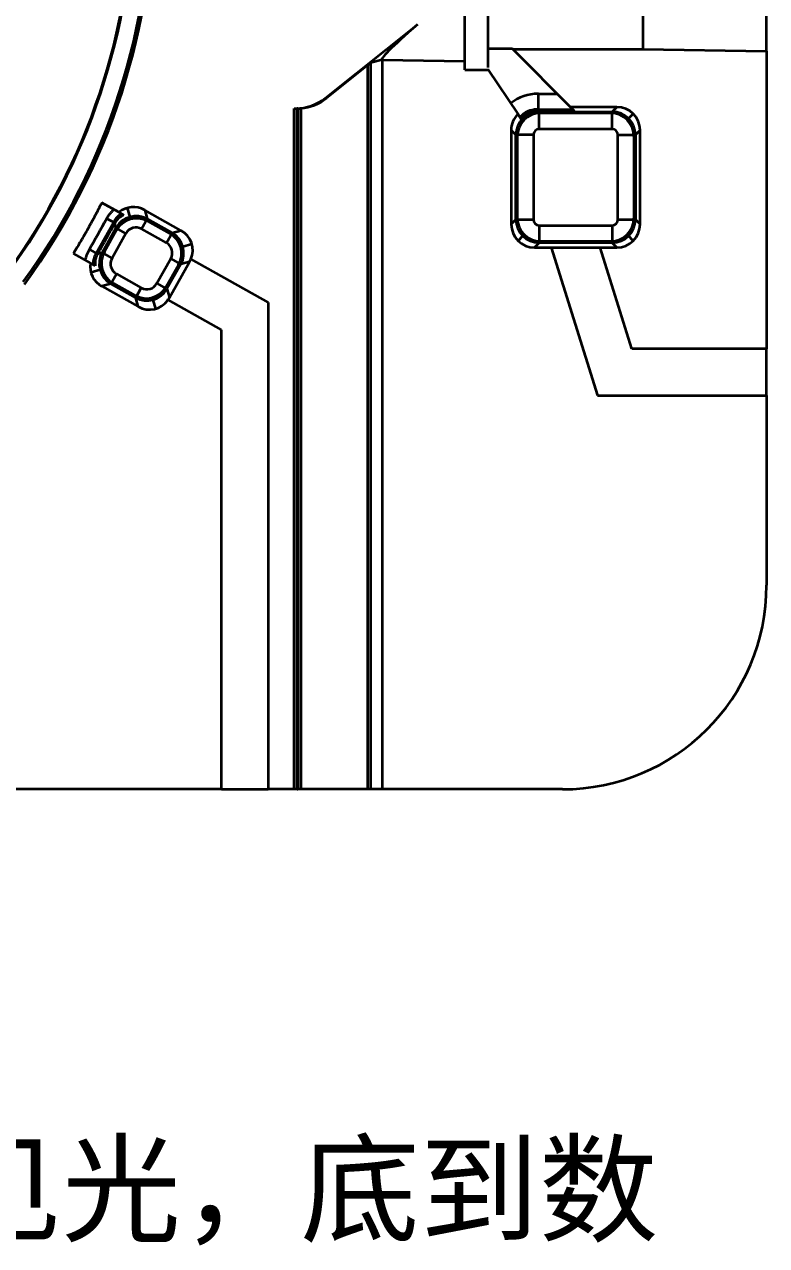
# Model space of a CAD drawing. Header units: millimetres. Extents: x 158 to 1533, y 732 to 1642.
# Drawn here: x 557.9 to 685.1, y 1231.8 to 1441.3 of the extents above; entities that cross this region are included whole.
import ezdxf

# ---------------------------------------------------------------- set-up
doc = ezdxf.new("R2010")
doc.units = ezdxf.units.MM
doc.layers.add('1', color=7, linetype='Continuous', true_color=0xffffff)
doc.layers.add('core', color=7, linetype='Continuous', lineweight=20)

msp = doc.modelspace()

# ---------------------------------------------------------------- linework, layer by layer
at = {"layer": '1', "color": 7, "linetype": 'Continuous', "lineweight": 35}
for p, q in [((633.386, 1434.99), (633.386, 1495.149)), ((637.406, 1437.145), (637.406, 1492.994)), ((663.954, 1493.07), (663.954, 1437.07)), ((685.148, 1436.7), (685.148, 1493.439)), ((609.469, 1428.65), (625.27, 1441.291)), ((637.406, 1433.877), (637.406, 1437.145)), ((637.406, 1437.145), (641.556, 1437.145)), ((641.631, 1437.07), (641.556, 1437.145)), ((619.203, 1435.216), (617.253, 1434.679)), ((619.203, 1435.216), (619.228, 1435.237)), ((619.203, 1435.216), (619.203, 1310.07)), ((619.228, 1435.237), (633.386, 1434.99)), ((641.631, 1437.07), (651.497, 1427.119)), ((641.631, 1437.07), (663.954, 1437.07)), ((663.954, 1437.07), (685.148, 1436.7)), ((685.148, 1436.7), (685.148, 1385.623)), ((616.757, 1434.312), (609.679, 1428.65)), ((616.757, 1310.07), (616.757, 1434.312)), ((617.197, 1434.646), (617.197, 1310.07)), ((617.253, 1434.679), (617.253, 1310.07)), ((633.386, 1433.514), (633.386, 1434.99)), ((633.386, 1433.514), (637.406, 1433.514)), ((637.406, 1433.514), (642.498, 1425.931)), ((646.009, 1426.451), (646.009, 1429.4)), ((646.009, 1429.4), (649.236, 1429.4)), ((604.124, 1310.07), (604.124, 1426.885)), ((604.584, 1426.881), (604.584, 1310.07)), ((604.622, 1426.881), (604.622, 1310.07)), ((604.756, 1426.881), (604.622, 1426.881)), ((604.756, 1310.07), (604.756, 1426.881)), ((604.794, 1310.07), (604.794, 1426.882)), ((605.254, 1426.904), (605.254, 1310.07)), ((609.469, 1428.65), (609.679, 1428.65)), ((645.775, 1426.695), (651.918, 1426.695)), ((651.497, 1427.119), (652.16, 1426.451)), ((659.471, 1427.119), (651.497, 1427.119)), ((659.471, 1427.119), (658.66, 1426.309)), ((642.498, 1425.931), (643.081, 1425.064)), ((643.233, 1425.242), (643.341, 1425.134)), ((652.16, 1426.451), (646.009, 1426.451)), ((646.151, 1426.309), (646.009, 1426.451)), ((646.151, 1423.321), (646.151, 1426.309)), ((646.151, 1426.309), (658.66, 1426.309)), ((658.421, 1426.07), (646.39, 1426.07)), ((658.66, 1423.321), (658.66, 1426.309)), ((661.471, 1425.134), (662.29, 1425.954)), ((641.356, 1423.135), (642.166, 1422.324)), ((641.356, 1423.135), (641.356, 1407.004)), ((658.66, 1423.321), (646.151, 1423.321)), ((662.645, 1422.324), (663.456, 1423.135)), ((663.456, 1407.004), (663.456, 1423.135)), ((645.155, 1422.324), (642.166, 1422.324)), ((642.166, 1407.815), (642.166, 1422.324)), ((642.406, 1408.054), (642.406, 1422.085)), ((645.155, 1422.324), (645.155, 1407.815)), ((659.657, 1422.324), (662.645, 1422.324)), ((659.657, 1407.815), (659.657, 1422.324)), ((662.406, 1422.085), (662.406, 1408.054)), ((662.645, 1422.324), (662.645, 1407.815)), ((574.081, 1409.06), (571.142, 1410.706)), ((574.081, 1409.06), (574.916, 1408.591)), ((575.51, 1409.81), (575.948, 1408.254)), ((577.972, 1406.203), (578.935, 1407.921)), ((578.506, 1409.445), (578.935, 1407.921)), ((584.719, 1405.963), (578.506, 1409.445)), ((578.935, 1407.921), (583.195, 1405.534)), ((642.166, 1407.815), (641.356, 1407.004)), ((642.166, 1407.815), (645.155, 1407.815)), ((659.657, 1407.815), (662.645, 1407.815)), ((663.456, 1407.004), (662.645, 1407.815)), ((570.203, 1402.047), (573.149, 1407.304)), ((571.186, 1402.151), (573.573, 1406.411)), ((573.685, 1406.014), (571.582, 1402.263)), ((573.573, 1406.411), (573.359, 1407.173)), ((575.291, 1405.448), (573.573, 1406.411)), ((582.232, 1403.816), (577.972, 1406.203)), ((582.799, 1405.422), (579.047, 1407.525)), ((583.195, 1405.534), (584.719, 1405.963)), ((646.151, 1406.819), (658.66, 1406.819)), ((646.151, 1406.819), (646.151, 1403.83)), ((658.66, 1406.819), (658.66, 1403.83)), ((575.291, 1405.448), (572.904, 1401.188)), ((582.232, 1403.816), (583.195, 1405.534)), ((642.521, 1404.185), (643.341, 1405.005)), ((645.341, 1403.02), (646.151, 1403.83)), ((658.66, 1403.83), (646.151, 1403.83)), ((658.421, 1404.07), (646.39, 1404.07)), ((658.66, 1403.83), (659.471, 1403.02)), ((662.29, 1404.185), (661.471, 1405.005)), ((566.253, 1401.983), (569.191, 1400.336)), ((570.424, 1401.937), (571.186, 1402.151)), ((572.904, 1401.188), (571.186, 1402.151)), ((586.594, 1403.598), (585.038, 1403.159)), ((645.341, 1403.02), (648.216, 1403.02)), ((648.216, 1403.02), (648.21, 1403.037)), ((648.21, 1403.037), (656.59, 1403.037)), ((648.216, 1403.02), (656.132, 1377.623)), ((656.59, 1403.037), (656.595, 1403.02)), ((662.018, 1385.623), (656.595, 1403.02)), ((656.595, 1403.02), (659.471, 1403.02)), ((570.026, 1399.868), (569.191, 1400.336)), ((580.6, 1396.875), (582.987, 1401.135)), ((582.206, 1396.309), (584.309, 1400.06)), ((584.706, 1400.172), (582.318, 1395.912)), ((582.734, 1394.437), (586.181, 1400.587)), ((584.706, 1400.172), (582.987, 1401.135)), ((586.181, 1400.587), (584.706, 1400.172)), ((586.389, 1401.015), (586.423, 1400.996)), ((586.423, 1400.996), (599.659, 1393.578)), ((570.854, 1399.164), (569.297, 1398.726)), ((572.696, 1396.789), (573.659, 1398.507)), ((573.659, 1398.507), (577.919, 1396.12)), ((572.696, 1396.789), (571.173, 1396.36)), ((571.173, 1396.36), (577.385, 1392.878)), ((576.956, 1394.402), (572.696, 1396.789)), ((573.093, 1396.901), (576.844, 1394.798)), ((576.956, 1394.402), (577.919, 1396.12)), ((582.318, 1395.912), (580.6, 1396.875)), ((582.318, 1395.912), (582.734, 1394.437)), ((577.385, 1392.878), (576.956, 1394.402)), ((580.382, 1392.513), (579.943, 1394.069)), ((582.512, 1394.017), (582.477, 1394.036)), ((591.659, 1388.891), (582.512, 1394.017)), ((599.659, 1393.578), (599.659, 1310.07)), ((591.659, 1310.07), (591.659, 1388.891)), ((685.148, 1385.623), (662.018, 1385.623)), ((685.148, 1377.623), (685.148, 1385.623)), ((656.132, 1377.623), (685.148, 1377.623)), ((685.148, 1377.623), (685.148, 1345.07)), ((591.659, 1310.07), (520.911, 1310.07)), ((591.659, 1310.07), (599.659, 1310.07)), ((604.124, 1310.07), (599.659, 1310.07)), ((604.622, 1310.07), (604.124, 1310.07)), ((604.622, 1310.07), (604.756, 1310.07)), ((605.254, 1310.07), (604.756, 1310.07)), ((616.757, 1310.07), (605.254, 1310.07)), ((617.253, 1310.07), (616.757, 1310.07)), ((619.203, 1310.07), (617.253, 1310.07)), ((650.148, 1310.07), (619.203, 1310.07))]:
    msp.add_line(p, q, dxfattribs=at)
for centre, radius, start, end in [((463.918, 1465.07), 115.798, 324.06411, 35.93589), ((463.918, 1465.07), 116.203, 323.95643, 36.04357), ((463.918, 1465.07), 112.646, 324.92366, 35.07634), ((463.918, 1465.07), 112.783, 324.88546, 35.11454), ((650.148, 1345.07), 35, 270, 0)]:
    msp.add_arc(centre, radius, start, end, dxfattribs=at)
for centre, major_axis, ratio, start_param, end_param in [((657.355, 1465.735), (38.196, 30.473), 0.0326763, 2.5415109, 3.1810947), ((616.757, 1434.278), (0.5, 0.401), 0.0408797, 0.0944481, 1.5380143), ((646.263, 1421.177), (-3.739, 7.396), 0.9615272, 5.8306995, 6.4709123), ((604.418, 1434.92), (-8.068, 0), 0.9964994, 1.5708066, 2.2472485), ((604.629, 1434.92), (-8.068, 0), 0.9964994, 1.6484145, 2.2472481), ((645.892, 1422.583), (-1.87, 3.698), 0.9615272, 5.8281333, 6.6520866), ((659.44, 1423.104), (2.85, 2.85), 0.9924325, 5.5015852, 7.0647854), ((645.371, 1423.104), (-2.85, 2.85), 0.9924325, 0.0080224, 0.7816001), ((646.158, 1422.317), (2.828, 2.828), 0.9962307, 0.7891963, 2.3523964), ((646.421, 1422.054), (-2.85, 2.85), 0.9924325, 5.5015852, 7.0647854), ((646.263, 1422.212), (-2.07, 3.786), 0.920403, 5.8098272, 6.6498291), ((658.39, 1422.054), (2.85, 2.85), 0.9924325, 5.5015852, 7.0647854), ((658.653, 1422.317), (-2.828, 2.828), 0.9962307, 3.9307889, 5.493989), ((646.158, 1422.317), (-0.712, 0.712), 0.9924325, 5.5015852, 7.0647854), ((658.653, 1422.317), (0.712, 0.712), 0.9924325, 5.5015852, 7.0647854), ((576.627, 1405.842), (1.118, -3.968), 0.9702875, 2.3712736, 3.5474091), ((570.781, 1408.618), (-2.613, 1.473), 0.0142967, 3.3161436, 4.2410767), ((577.033, 1404.402), (-1.085, 3.852), 0.9995453, 5.5128663, 7.0535043), ((577.168, 1403.922), (1.118, -3.968), 0.9702875, 2.3712736, 3.9119117), ((646.158, 1407.822), (-2.828, 2.828), 0.9962307, 0.7891963, 2.3523964), ((646.421, 1408.085), (-2.85, -2.85), 0.9924325, 5.5015852, 7.0647854), ((646.158, 1407.822), (-0.712, -0.712), 0.9924325, 5.5015852, 7.0647854), ((658.39, 1408.085), (2.85, -2.85), 0.9924325, 5.5015852, 7.0647854), ((658.653, 1407.822), (0.712, -0.712), 0.9924325, 5.5015852, 7.0647854), ((658.653, 1407.822), (2.828, 2.828), 0.9962307, 3.9307889, 5.493989), ((577.033, 1404.402), (0.559, -1.984), 0.9702875, 2.3712736, 3.9119117), ((582.626, 1402.48), (-3.968, -1.118), 0.9702875, 2.4798532, 3.9119117), ((645.371, 1407.035), (-2.85, -2.85), 0.9924325, 5.5015852, 7.0647854), ((659.44, 1407.035), (2.85, -2.85), 0.9924325, 5.5015852, 7.0647854), ((581.186, 1402.074), (-1.984, -0.559), 0.9702875, 2.3712736, 3.9119117), ((580.706, 1401.939), (-3.968, -1.118), 0.9702875, 2.3712736, 3.9119117), ((581.186, 1402.074), (3.852, 1.085), 0.9995453, 5.5128663, 7.0535043), ((567.846, 1403.381), (-2.621, 1.46), 0.0141227, 2.0419283, 2.9670421), ((574.705, 1400.249), (3.852, 1.085), 0.9995453, 2.3712736, 3.9119117), ((575.186, 1400.384), (3.968, 1.118), 0.9702875, 2.3712736, 3.9119117), ((573.265, 1399.843), (3.968, 1.118), 0.9702875, 2.7357762, 3.9119117), ((574.705, 1400.249), (1.984, 0.559), 0.9702875, 2.3712736, 3.9119117), ((582.578, 1402.466), (-3.968, -1.118), 0.9702875, 2.3712736, 2.4886254), ((578.723, 1398.401), (-1.118, 3.968), 0.9702875, 2.3712736, 3.9119117), ((578.858, 1397.921), (-1.085, 3.852), 0.9995453, 2.3712736, 3.9119117), ((578.858, 1397.921), (-0.559, 1.984), 0.9702875, 2.3712736, 3.9119117), ((579.264, 1396.481), (-1.118, 3.968), 0.9702875, 2.3712736, 3.8033321), ((579.251, 1396.529), (-1.118, 3.968), 0.9702875, 3.79456, 3.9119117)]:
    msp.add_ellipse(centre, major_axis=major_axis, ratio=ratio, start_param=start_param, end_param=end_param, dxfattribs=at)
for points in [[(637.406, 1433.514), (637.406, 1433.514), (637.406, 1433.561), (637.406, 1433.655)], [(569.018, 1402.685), (570.003, 1404.453), (570.993, 1406.219), (571.987, 1407.982)], [(573.359, 1407.173), (572.376, 1405.43), (571.398, 1403.685), (570.424, 1401.937)]]:
    msp.add_open_spline(points, degree=3, dxfattribs=at)
for points, knots in [([(604.124, 1426.885), (604.155, 1426.884), (604.186, 1426.883), (604.231, 1426.882), (604.246, 1426.881), (604.276, 1426.881), (604.291, 1426.881), (604.334, 1426.88), (604.362, 1426.88), (604.401, 1426.88), (604.414, 1426.88), (604.439, 1426.88), (604.451, 1426.88), (604.485, 1426.88), (604.506, 1426.88), (604.533, 1426.88), (604.542, 1426.88), (604.558, 1426.88), (604.566, 1426.88), (604.586, 1426.881), (604.597, 1426.881), (604.61, 1426.881), (604.613, 1426.881), (604.619, 1426.881), (604.621, 1426.881), (604.622, 1426.881)], [0, 0, 0, 0, 0.125, 0.125, 0.1875, 0.1875, 0.25, 0.25, 0.375, 0.375, 0.4375, 0.4375, 0.5, 0.5, 0.625, 0.625, 0.6875, 0.6875, 0.75, 0.75, 0.875, 0.875, 0.9375, 0.9375, 1, 1, 1, 1]), ([(604.756, 1426.881), (604.758, 1426.881), (604.764, 1426.881), (604.776, 1426.881), (604.781, 1426.882), (604.792, 1426.882), (604.798, 1426.882), (604.819, 1426.882), (604.835, 1426.883), (604.863, 1426.883), (604.872, 1426.884), (604.893, 1426.884), (604.904, 1426.885), (604.939, 1426.886), (604.963, 1426.887), (605.002, 1426.888), (605.016, 1426.889), (605.044, 1426.89), (605.058, 1426.891), (605.101, 1426.893), (605.131, 1426.895), (605.177, 1426.898), (605.192, 1426.899), (605.223, 1426.901), (605.239, 1426.903), (605.254, 1426.904)], [0, 0, 0, 0, 0.125, 0.125, 0.1875, 0.1875, 0.25, 0.25, 0.375, 0.375, 0.4375, 0.4375, 0.5, 0.5, 0.625, 0.625, 0.6875, 0.6875, 0.75, 0.75, 0.875, 0.875, 0.9375, 0.9375, 1, 1, 1, 1]), ([(571.142, 1410.706), (570.765, 1409.963), (570.381, 1409.223), (569.596, 1407.752), (569.196, 1407.021), (568.381, 1405.567), (567.966, 1404.844), (567.121, 1403.407), (566.691, 1402.693), (566.253, 1401.983)], [0, 0, 0, 0, 0.25, 0.25, 0.5, 0.5, 0.75, 0.75, 1, 1, 1, 1]), ([(571.987, 1407.982), (572.07, 1408.129), (572.246, 1408.415), (572.54, 1408.818), (572.756, 1409.069), (572.926, 1409.251), (572.984, 1409.31), (573.102, 1409.427), (573.162, 1409.484), (573.224, 1409.54)], [0, 0, 0, 0, 0.25, 0.5, 0.75, 0.75, 0.875, 0.875, 1, 1, 1, 1]), ([(574.518, 1408.814), (574.332, 1408.705), (574.155, 1408.578), (573.782, 1408.249), (573.59, 1408.032), (573.349, 1407.681), (573.275, 1407.559), (573.187, 1407.391), (573.165, 1407.349), (573.145, 1407.306)], [0, 0, 0, 0, 0.3197828, 0.3197828, 0.7284344, 0.7284344, 0.9327602, 0.9327602, 1, 1, 1, 1]), ([(574.916, 1408.591), (574.877, 1408.576), (574.839, 1408.559), (574.763, 1408.525), (574.725, 1408.507), (574.612, 1408.45), (574.537, 1408.408), (574.39, 1408.317), (574.317, 1408.268), (574.21, 1408.188), (574.175, 1408.16), (574.105, 1408.103), (574.07, 1408.074), (574.019, 1408.028), (574.003, 1408.012), (573.969, 1407.981), (573.92, 1407.933), (573.808, 1407.819), (573.719, 1407.714), (573.634, 1407.605), (573.607, 1407.568), (573.553, 1407.492), (573.527, 1407.453), (573.45, 1407.335), (573.403, 1407.255), (573.359, 1407.173)], [0, 0, 0, 0, 0.0625, 0.0625, 0.125, 0.125, 0.25, 0.25, 0.375, 0.375, 0.4375, 0.4375, 0.5, 0.5, 0.53125, 0.53125, 0.5625, 0.625, 0.75, 0.75, 0.8125, 0.8125, 0.875, 0.875, 1, 1, 1, 1]), ([(568.334, 1400.817), (568.338, 1400.837), (568.342, 1400.858), (568.35, 1400.898), (568.354, 1400.919), (568.367, 1400.98), (568.394, 1401.102), (568.425, 1401.222), (568.492, 1401.462), (568.593, 1401.777), (568.783, 1402.238), (568.935, 1402.538), (569.018, 1402.685)], [0, 0, 0, 0, 0.03125, 0.03125, 0.0625, 0.0625, 0.125, 0.25, 0.25, 0.5, 0.75, 1, 1, 1, 1]), ([(570.199, 1402.049), (570.164, 1401.997), (570.132, 1401.943), (570.028, 1401.764), (569.964, 1401.637), (569.851, 1401.374), (569.803, 1401.24), (569.723, 1400.965), (569.692, 1400.824), (569.638, 1400.487), (569.625, 1400.288), (569.629, 1400.091)], [0, 0, 0, 0, 0.0892194, 0.0892194, 0.2953333, 0.2953333, 0.5014473, 0.5014473, 0.7075612, 0.7075612, 1, 1, 1, 1]), ([(570.424, 1401.937), (570.33, 1401.776), (570.25, 1401.609), (570.152, 1401.35), (570.123, 1401.262), (570.085, 1401.128), (570.074, 1401.083), (570.058, 1401.016), (570.053, 1400.994), (570.044, 1400.949), (570.039, 1400.926), (570.019, 1400.814), (570.006, 1400.725), (569.99, 1400.549), (569.986, 1400.462), (569.985, 1400.289), (569.988, 1400.204), (569.999, 1400.076), (570.003, 1400.034), (570.014, 1399.951), (570.02, 1399.909), (570.026, 1399.868)], [0, 0, 0, 0, 0.25, 0.25, 0.375, 0.375, 0.4375, 0.4375, 0.46875, 0.46875, 0.5, 0.5, 0.625, 0.625, 0.75, 0.75, 0.875, 0.875, 0.9375, 0.9375, 1, 1, 1, 1])]:
    msp.add_open_spline(points, degree=3, knots=knots, dxfattribs=at)

# ---------------------------------------------------------------- texts
at = {"layer": 'core', "lineweight": 18, "insert": (366.215, 1248.988), "char_height": 15, "attachment_point": 1}
msp.add_mtext_dynamic_manual_height_columns('{\\fMicrosoft YaHei|b0|i0|c134|p34;外形小0.15mm，顶见光，底到数}', width=727.49241, gutter_width=1, heights=[0], dxfattribs=at)

doc.saveas('drawing.dxf')
